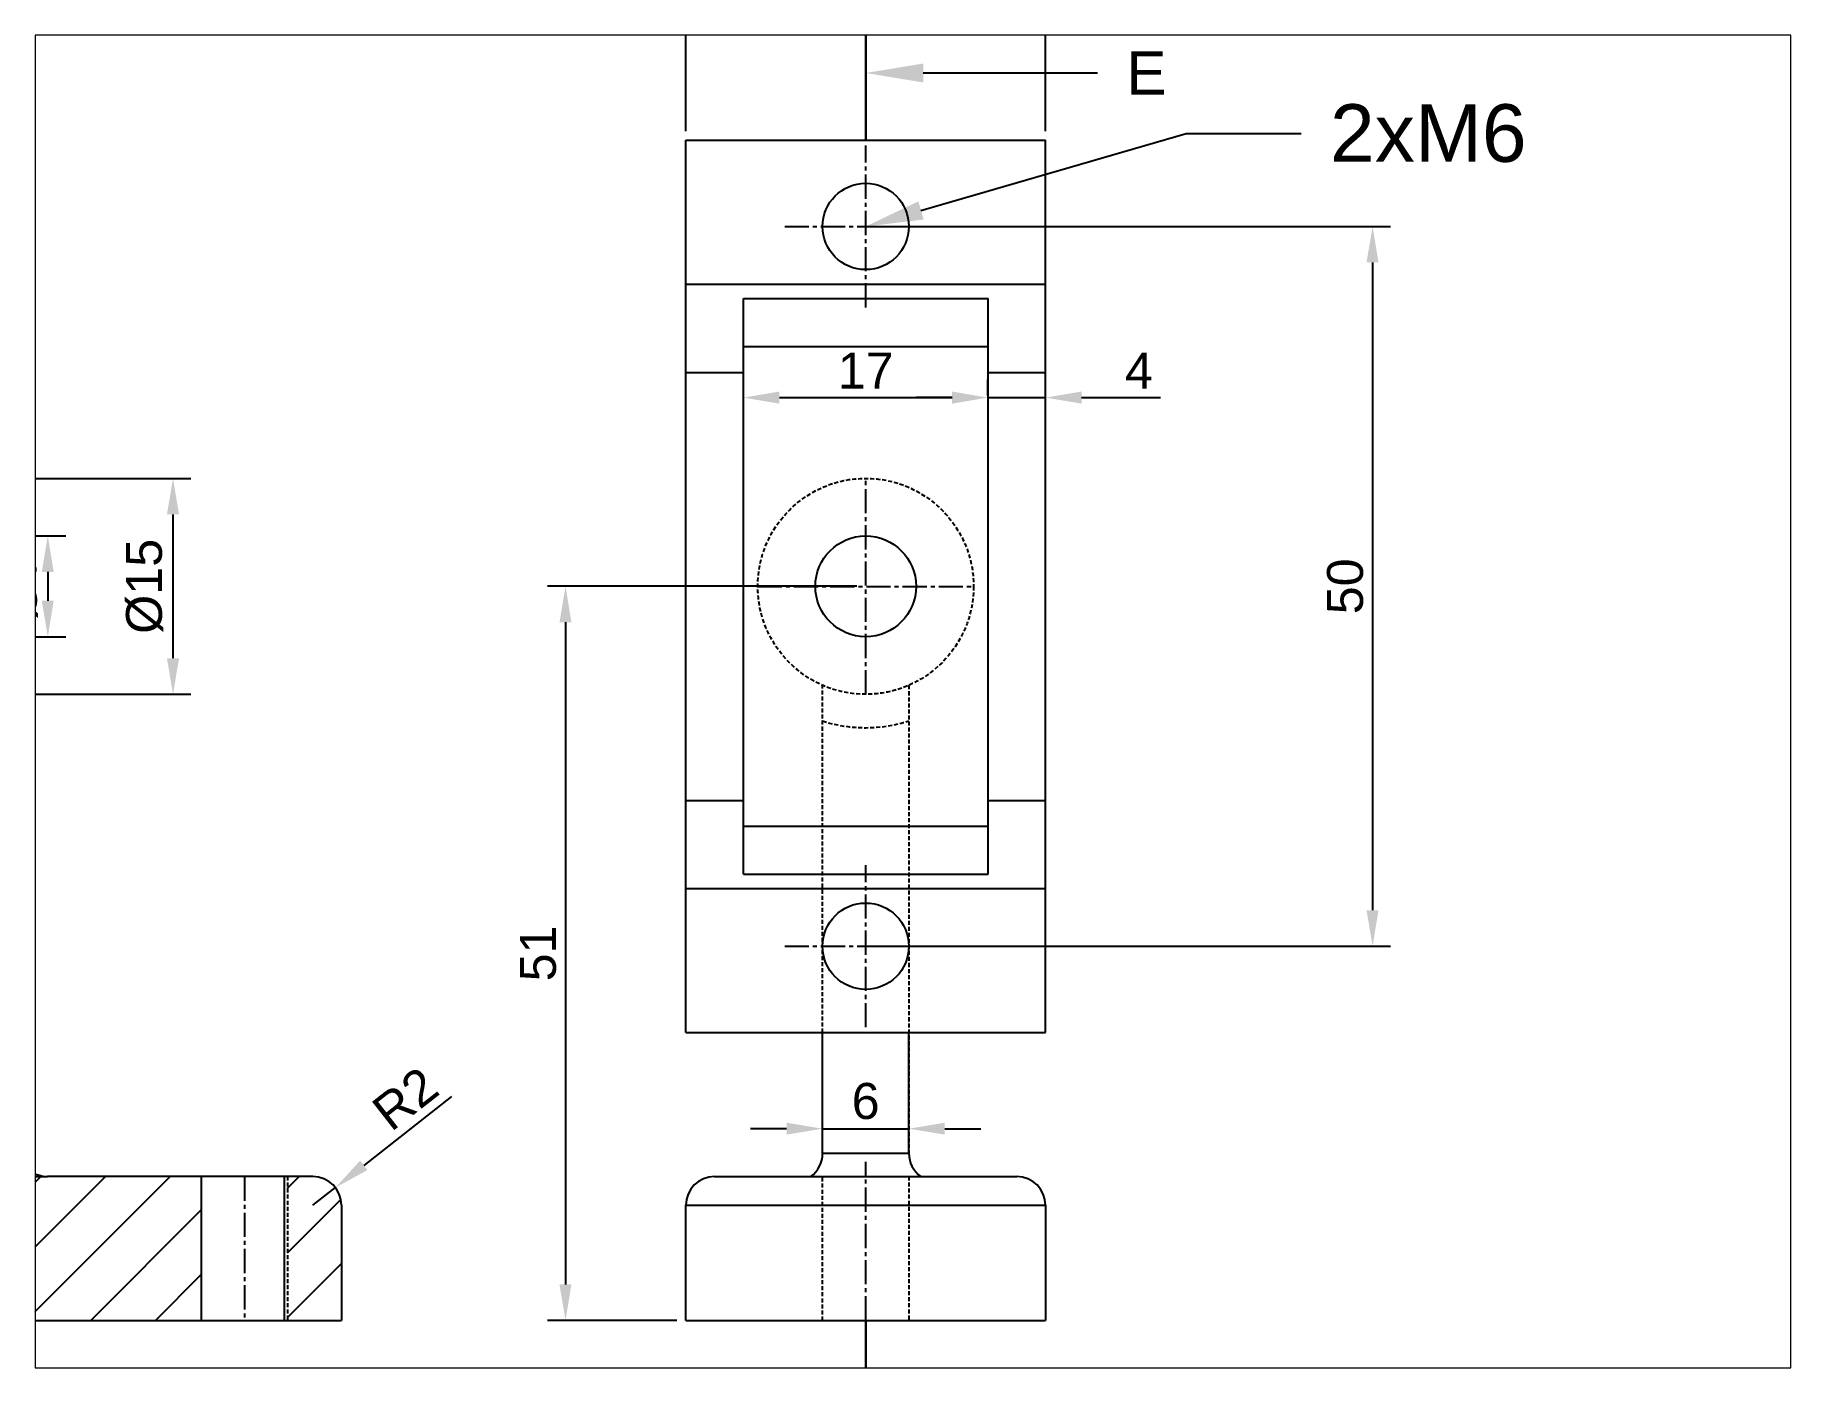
# Paper-space layout 'Layout1' of a CAD drawing. Header units: millimetres. Extents: x 26 to 231, y 20 to 176.
# The model-space entities are those that its viewports show. They can reach past a viewport. Long polylines and large blocks are cut down to what shows.
import ezdxf
from ezdxf import colors
from ezdxf.entities.mleader import LeaderData, LeaderLine
from ezdxf.math import Vec2, Vec3

# ---------------------------------------------------------------- set-up
doc = ezdxf.new("R2010")
doc.units = ezdxf.units.MM
doc.header["$LTSCALE"] = 0.25
doc.linetypes.add('CENTER2', pattern=[28.575, 19.05, -3.175, 3.175, -3.175])
doc.linetypes.add('HIDDEN2', pattern=[4.7625, 3.175, -1.5875])
doc.styles.get("Standard").update_dxf_attribs({"font": 'arial.ttf'})
doc.dimstyles.new('ISO-25', dxfattribs={"dimtxt": 2.5, "dimasz": 2.5, "dimexe": 1.25, "dimexo": 0.625, "dimtad": 1, "dimdsep": 46, "dimtxsty": 'Standard', "dimcen": 2.5, "dimclrd": 3, "dimclre": 3, "dimclrt": 3, "dimadec": 0, "dimazin": 0, "dimtfac": 1, "dimtmove": 0, "dimatfit": 3, "dimfxl": 1, "dimarcsym": 0})

# ---------------------------------------------------------------- blocks, each defined once
blk = doc.blocks.new('*D49')
at = {"color": 3, "lineweight": -2, "transparency": 16777216}
for p, q in [((2427.89, 1475), (2427.89, 1475.62)), ((2433.89, 1475), (2433.89, 1475.62)), ((2425.39, 1474.37), (2422.89, 1474.37)), ((2427.89, 1474.37), (2433.89, 1474.37)), ((2436.39, 1474.37), (2438.89, 1474.37))]:
    blk.add_line(p, q, dxfattribs=at)
at = {"color": 3, "transparency": 16777216}
for points in [[(2425.39, 1474.79), (2425.39, 1473.96), (2427.89, 1474.37)], [(2436.39, 1474.79), (2436.39, 1473.96), (2433.89, 1474.37)]]:
    blk.add_solid(points, dxfattribs=at)
at = {"layer": 'Defpoints', "color": 0, "transparency": 16777216}
for p in [(2427.89, 1474.37), (2433.89, 1474.37), (2433.89, 1474.37)]:
    blk.add_point(p, dxfattribs=at)
at = {"color": 3, "transparency": 16777216, "insert": (2430.89, 1476.28), "char_height": 2.5, "attachment_point": 5}
blk.add_mtext('6', dxfattribs=at)
blk = doc.blocks.new('*D50')
at = {"color": 3, "lineweight": -2, "transparency": 16777216}
for p, q in [((2431.52, 1537.05), (2467.37, 1537.05)), ((2466.12, 1534.55), (2466.12, 1489.55)), ((2431.52, 1487.05), (2467.37, 1487.05))]:
    blk.add_line(p, q, dxfattribs=at)
at = {"color": 3, "transparency": 16777216}
for points in [[(2465.7, 1534.55), (2466.53, 1534.55), (2466.12, 1537.05)], [(2465.7, 1489.55), (2466.53, 1489.55), (2466.12, 1487.05)]]:
    blk.add_solid(points, dxfattribs=at)
at = {"layer": 'Defpoints', "color": 0, "transparency": 16777216}
for p in [(2430.89, 1537.05), (2430.89, 1487.05), (2466.12, 1487.05)]:
    blk.add_point(p, dxfattribs=at)
at = {"color": 3, "transparency": 16777216, "insert": (2464.22, 1512.05), "char_height": 2.5, "attachment_point": 5, "rotation": 90}
blk.add_mtext('50', dxfattribs=at)
blk = doc.blocks.new('*D52')
at = {"color": 3, "lineweight": -2, "transparency": 16777216}
for p, q in [((2402.11, 1476.6), (2396.01, 1471.82)), ((2392.46, 1469.05), (2394.04, 1470.28))]:
    blk.add_line(p, q, dxfattribs=at)
at = {"color": 3, "transparency": 16777216}
blk.add_solid([(2395.75, 1472.15), (2396.26, 1471.5), (2394.04, 1470.28)], dxfattribs=at)
at = {"layer": 'Defpoints', "color": 0, "transparency": 16777216}
for p in [(2394.04, 1470.28), (2392.46, 1469.05)]:
    blk.add_point(p, dxfattribs=at)
at = {"color": 3, "transparency": 16777216, "insert": (2398.89, 1476.46), "char_height": 2.5, "attachment_point": 5, "rotation": 38.0586}
blk.add_mtext('R2', dxfattribs=at)
blk = doc.blocks.new('*D53')
at = {"color": 3, "lineweight": -2, "transparency": 16777216}
for p, q in [((2430.27, 1512.05), (2408.78, 1512.05)), ((2410.03, 1509.55), (2410.03, 1463.55)), ((2417.77, 1461.05), (2408.78, 1461.05))]:
    blk.add_line(p, q, dxfattribs=at)
at = {"color": 3, "transparency": 16777216}
for points in [[(2409.61, 1509.55), (2410.44, 1509.55), (2410.03, 1512.05)], [(2409.61, 1463.55), (2410.44, 1463.55), (2410.03, 1461.05)]]:
    blk.add_solid(points, dxfattribs=at)
at = {"layer": 'Defpoints', "color": 0, "transparency": 16777216}
for p in [(2430.89, 1512.05), (2410.03, 1461.05), (2418.39, 1461.05)]:
    blk.add_point(p, dxfattribs=at)
at = {"color": 3, "transparency": 16777216, "insert": (2408.13, 1486.55), "char_height": 2.5, "attachment_point": 5, "rotation": 90}
blk.add_mtext('51', dxfattribs=at)
blk = doc.blocks.new('*D54')
at = {"color": 3, "lineweight": -2, "transparency": 16777216}
for p, q in [((2367.09, 1515.55), (2375.3, 1515.55)), ((2374.05, 1513.05), (2374.05, 1511.05)), ((2367.09, 1508.55), (2375.3, 1508.55))]:
    blk.add_line(p, q, dxfattribs=at)
at = {"color": 3, "transparency": 16777216}
for points in [[(2373.63, 1513.05), (2374.46, 1513.05), (2374.05, 1515.55)], [(2373.63, 1511.05), (2374.46, 1511.05), (2374.05, 1508.55)]]:
    blk.add_solid(points, dxfattribs=at)
at = {"layer": 'Defpoints', "color": 0, "transparency": 16777216}
for p in [(2366.46, 1515.55), (2366.46, 1508.55), (2374.05, 1508.55)]:
    blk.add_point(p, dxfattribs=at)
at = {"color": 3, "transparency": 16777216, "insert": (2372.08, 1512.05), "char_height": 2.5, "attachment_point": 5, "rotation": 90}
blk.add_mtext('%%C7', dxfattribs=at)
blk = doc.blocks.new('*D55')
at = {"color": 3, "lineweight": -2, "transparency": 16777216}
for p, q in [((2367.09, 1519.55), (2384, 1519.55)), ((2382.75, 1517.05), (2382.75, 1507.05)), ((2367.1, 1504.55), (2384, 1504.55))]:
    blk.add_line(p, q, dxfattribs=at)
at = {"color": 3, "transparency": 16777216}
for points in [[(2382.33, 1517.05), (2383.17, 1517.05), (2382.75, 1519.55)], [(2382.33, 1507.05), (2383.17, 1507.05), (2382.75, 1504.55)]]:
    blk.add_solid(points, dxfattribs=at)
at = {"layer": 'Defpoints', "color": 0, "transparency": 16777216}
for p in [(2366.46, 1519.55), (2366.47, 1504.55), (2382.75, 1504.55)]:
    blk.add_point(p, dxfattribs=at)
at = {"color": 3, "transparency": 16777216, "insert": (2380.78, 1512.05), "char_height": 2.5, "attachment_point": 5, "rotation": 90}
blk.add_mtext('%%C15', dxfattribs=at)
blk = doc.blocks.new('*D56')
at = {"color": 3, "lineweight": -2, "transparency": 16777216}
for p, q in [((2422.39, 1525.3), (2422.39, 1526.41)), ((2439.39, 1525.3), (2439.39, 1526.41)), ((2424.89, 1525.16), (2436.89, 1525.16))]:
    blk.add_line(p, q, dxfattribs=at)
at = {"color": 3, "transparency": 16777216}
for points in [[(2424.89, 1525.58), (2424.89, 1524.74), (2422.39, 1525.16)], [(2436.89, 1525.58), (2436.89, 1524.74), (2439.39, 1525.16)]]:
    blk.add_solid(points, dxfattribs=at)
at = {"layer": 'Defpoints', "color": 0, "transparency": 16777216}
for p in [(2422.39, 1524.68), (2439.39, 1525.16), (2439.39, 1524.68)]:
    blk.add_point(p, dxfattribs=at)
at = {"color": 3, "transparency": 16777216, "insert": (2430.89, 1527.04), "char_height": 2.5, "attachment_point": 5}
blk.add_mtext('17', dxfattribs=at)
blk = doc.blocks.new('*D58')
at = {"color": 3, "lineweight": -2, "transparency": 16777216}
for p, q in [((2439.39, 1525.79), (2439.39, 1526.41)), ((2443.39, 1525.79), (2443.39, 1526.41)), ((2436.89, 1525.16), (2434.39, 1525.16)), ((2439.39, 1525.16), (2443.39, 1525.16)), ((2445.89, 1525.16), (2451.37, 1525.16))]:
    blk.add_line(p, q, dxfattribs=at)
at = {"color": 3, "transparency": 16777216}
for points in [[(2436.89, 1525.58), (2436.89, 1524.74), (2439.39, 1525.16)], [(2445.89, 1525.58), (2445.89, 1524.74), (2443.39, 1525.16)]]:
    blk.add_solid(points, dxfattribs=at)
at = {"layer": 'Defpoints', "color": 0, "transparency": 16777216}
for p in [(2439.39, 1525.16), (2443.39, 1525.16), (2443.39, 1525.16)]:
    blk.add_point(p, dxfattribs=at)
at = {"color": 3, "transparency": 16777216, "insert": (2449.88, 1527.04), "char_height": 2.5, "attachment_point": 5}
blk.add_mtext('4', dxfattribs=at)
blk = doc.blocks.new('*D59')
at = {"color": 3, "lineweight": -2, "transparency": 16777216}
for p, q in [((2418.39, 1543.67), (2418.39, 1560.02)), ((2443.39, 1543.67), (2443.39, 1560.02)), ((2420.89, 1558.77), (2440.89, 1558.77))]:
    blk.add_line(p, q, dxfattribs=at)
at = {"color": 3, "transparency": 16777216}
for points in [[(2420.89, 1559.19), (2420.89, 1558.36), (2418.39, 1558.77)], [(2440.89, 1559.19), (2440.89, 1558.36), (2443.39, 1558.77)]]:
    blk.add_solid(points, dxfattribs=at)
at = {"layer": 'Defpoints', "color": 0, "transparency": 16777216}
for p in [(2443.39, 1558.77), (2418.39, 1543.05), (2443.39, 1543.05)]:
    blk.add_point(p, dxfattribs=at)
at = {"color": 3, "transparency": 16777216, "insert": (2430.89, 1560.67), "char_height": 2.5, "attachment_point": 5}
blk.add_mtext('25', dxfattribs=at)

msp = doc.modelspace()

# ---------------------------------------------------------------- hatches: boundary and pattern name
h = msp.add_hatch()
h.set_pattern_fill('ANSI31', color=3)
h.paths.add_polyline_path([(2308.215, 1471.049), (2306.465, 1471.049, 0.4142136), (2304.465, 1469.049), (2304.465, 1461.049), (2308.215, 1461.049)])
h.paths.add_polyline_path([(2384.715, 1471.049), (2371.76, 1471.049), (2323.643, 1471.049), (2314.215, 1471.049), (2314.215, 1461.049), (2384.715, 1461.049)])
h.paths.add_polyline_path([(2394.465, 1469.049, 0.4142136), (2392.465, 1471.049), (2390.715, 1471.049), (2390.715, 1461.049), (2394.465, 1461.049)])

# ---------------------------------------------------------------- linework, layer by layer
at = {"color": 6, "lineweight": 30}
for p, q in [((2430.892, 1543.049), (2430.892, 1552.376)), ((2430.892, 1461.049), (2430.892, 1449.598))]:
    msp.add_line(p, q, dxfattribs=at)
for p, q in [((2418.392, 1543.049), (2443.392, 1543.049)), ((2418.392, 1481.049), (2418.392, 1543.049)), ((2443.392, 1481.049), (2443.392, 1543.049)), ((2418.392, 1533.049), (2443.392, 1533.049)), ((2422.392, 1532.049), (2439.392, 1532.049)), ((2422.392, 1492.049), (2422.392, 1532.049)), ((2439.392, 1492.049), (2439.392, 1532.049)), ((2422.392, 1528.716), (2439.392, 1528.716)), ((2418.392, 1526.915), (2422.392, 1526.915)), ((2439.392, 1526.915), (2443.392, 1526.915)), ((2418.392, 1497.183), (2422.392, 1497.183)), ((2439.392, 1497.183), (2443.392, 1497.183)), ((2422.392, 1495.382), (2439.392, 1495.382)), ((2422.392, 1492.049), (2439.392, 1492.049)), ((2418.392, 1491.049), (2443.392, 1491.049)), ((2418.392, 1481.049), (2443.392, 1481.049)), ((2427.892, 1472.665), (2427.892, 1481.049)), ((2433.892, 1472.665), (2433.892, 1481.049)), ((2427.892, 1472.665), (2433.892, 1472.665)), ((2323.643, 1471.049), (2374.035, 1471.049)), ((2392.465, 1471.049), (2374.035, 1471.049)), ((2420.392, 1471.049), (2441.392, 1471.049)), ((2394.465, 1469.049), (2394.465, 1461.049)), ((2418.392, 1461.049), (2418.392, 1469.049)), ((2418.392, 1469.049), (2443.392, 1469.049)), ((2443.392, 1469.049), (2443.392, 1461.049)), ((2304.465, 1461.049), (2394.465, 1461.049)), ((2418.392, 1461.049), (2443.392, 1461.049))]:
    msp.add_line(p, q)
at = {"linetype": 'CENTER2'}
for p, q in [((2430.892, 1531.424), (2430.892, 1542.674)), ((2425.267, 1537.049), (2436.517, 1537.049)), ((2430.892, 1504.549), (2430.892, 1519.549)), ((2423.392, 1512.049), (2438.392, 1512.049)), ((2430.892, 1481.424), (2430.892, 1492.674)), ((2425.267, 1487.049), (2436.517, 1487.049)), ((2430.892, 1461.049), (2430.892, 1472.061)), ((2387.715, 1471.049), (2387.715, 1461.049))]:
    msp.add_line(p, q, dxfattribs=at)
at = {"linetype": 'HIDDEN2'}
for p, q in [((2427.892, 1472.665), (2427.892, 1505.175)), ((2433.892, 1505.175), (2433.892, 1472.665)), ((2390.715, 1471.049), (2390.715, 1461.049)), ((2427.892, 1461.049), (2427.892, 1471.049)), ((2433.892, 1471.049), (2433.892, 1461.049))]:
    msp.add_line(p, q, dxfattribs=at)
at = {"linetype": 'Continuous'}
for p, q in [((2384.715, 1471.049), (2384.715, 1461.049)), ((2390.465, 1471.049), (2390.465, 1461.049))]:
    msp.add_line(p, q, dxfattribs=at)
for centre, radius in [((2430.892, 1537.049), 3), ((2430.892, 1512.049), 3.5), ((2430.892, 1487.049), 3)]:
    msp.add_circle(centre, radius)
at = {"linetype": 'HIDDEN2'}
msp.add_circle((2430.892, 1512.049), 7.5, dxfattribs=at)
msp.add_arc((2430.892, 1512.049), 9.821, 252.21425, 287.78575, dxfattribs=at)
for centre, start, end in [((2374.035, 1473.049), 193.73388, 270), ((2425.892, 1472.665), 306.09537, 0), ((2435.892, 1472.665), 180, 233.90463), ((2392.465, 1469.049), 0, 90), ((2420.392, 1469.049), 90, 180), ((2441.392, 1469.049), 0, 90)]:
    msp.add_arc(centre, 2, start, end)

# ---------------------------------------------------------------- dimensions: what is measured, and where the dimension line sits
for base, p1, p2, picture, middle in [((2443.392, 1558.773), (2418.392, 1543.049), (2443.392, 1543.049), '*D59', (2430.892, 1560.674)), ((2439.392, 1525.162), (2422.392, 1524.675), (2439.392, 1524.675), '*D56', (2430.892, 1527.042))]:
    dim = msp.add_linear_dim(base=base, p1=p1, p2=p2, dimstyle='ISO-25')
    dim.commit()
    dim.dimension.update_dxf_attribs({"geometry": picture, "text_midpoint": middle})
for base, p1, p2, angle, picture, middle in [((2466.117, 1487.049), (2430.892, 1537.049), (2430.892, 1487.049), 90, '*D50', (2464.216, 1512.049)), ((2410.027, 1461.049), (2430.892, 1512.049), (2418.392, 1461.049), 90, '*D53', (2408.125, 1486.549)), ((2433.892, 1474.374), (2427.892, 1474.374), (2433.892, 1474.374), 180, '*D49', (2430.892, 1476.275))]:
    dim = msp.add_linear_dim(base=base, p1=p1, p2=p2, angle=angle, dimstyle='ISO-25')
    dim.commit()
    dim.dimension.update_dxf_attribs({"geometry": picture, "text_midpoint": middle})
dim = msp.add_linear_dim(base=(2443.392, 1525.162), p1=(2439.392, 1525.162), p2=(2443.392, 1525.162), dimstyle='ISO-25')
dim.commit()
dim.dimension.update_dxf_attribs({"geometry": '*D58', "text_midpoint": (2449.881, 1525.162), "dimtype": 160})
for base, p1, p2, text, picture, middle in [((2382.749, 1504.55), (2366.465, 1519.549), (2366.473, 1504.55), '%%C<>', '*D55', (2380.777, 1512.05)), ((2374.048, 1508.549), (2366.465, 1515.549), (2366.465, 1508.549), '%%C7', '*D54', (2372.076, 1512.049))]:
    dim = msp.add_linear_dim(base=base, p1=p1, p2=p2, angle=90, text=text, dimstyle='ISO-25')
    dim.commit()
    dim.dimension.update_dxf_attribs({"geometry": picture, "text_midpoint": middle})
dim = msp.add_radius_dim(center=(2392.465, 1469.049), mpoint=(2394.04, 1470.282), dimstyle='ISO-25')
dim.commit()
dim.dimension.update_dxf_attribs({"geometry": '*D52', "text_midpoint": (2398.887, 1476.465)})

# ---------------------------------------------------------------- leaders
at = {"color": 6}
ml = msp.add_multileader_mtext('Standard', dxfattribs=at)
ml.set_content('E', color=6)
ml.set_leader_properties()
ml.build(insert=Vec2(0, 0))
ctx = ml.context
ctx.base_point, ctx.char_height, ctx.plane_origin = Vec3(2447.004, 1547.712), 3, Vec3(2430.892, 1547.712)
notes = []
notes.append((ctx, [(0, (1, 1, 0), (2439.004, 1547.712), (1, 0), 8, [(0, [(2430.892, 1547.712)], 0, [])])]))
ctx.mtext.insert, ctx.mtext.flow_direction = Vec3(2449.004, 1549.212), 5
at = {"color": 3}
ml = msp.add_multileader_mtext('Standard', dxfattribs=at)
ml.set_content('{\\C3;2xM6}', color=3)
ml.set_leader_properties()
ml.build(insert=Vec2(0, 0))
ctx = ml.context
ctx.base_point, ctx.plane_origin = Vec3(2461.161, 1543.506), Vec3(2430.892, 1537.049)
notes.append((ctx, [(0, (1, 1, 0), (2453.161, 1543.506), (1, 0), 8, [(0, [(2430.892, 1537.049)], 0, [])])]))
ctx.mtext.insert, ctx.mtext.flow_direction = Vec3(2463.161, 1545.54), 5
for ctx, leaders in notes:
    for number, flags, end, landing, length, lines in leaders:
        leader = LeaderData()
        leader.index, (leader.has_last_leader_line, leader.has_dogleg_vector, leader.attachment_direction) = number, flags
        leader.last_leader_point, leader.dogleg_vector, leader.dogleg_length = Vec3(end), Vec3(landing), length
        for number, points, colour, breaks in lines:
            line = LeaderLine()
            line.index, line.vertices, line.color, line.breaks = number, Vec3.list(points), colors.encode_raw_color(colour), breaks
            leader.lines.append(line)
        ctx.leaders.append(leader)

psp = doc.layouts.get("Layout1")

# ---------------------------------------------------------------- viewports
at = {"layer": '0'}
psp.add_viewport(center=(128.5, 97.5), size=(205.6, 156), view_center_point=(2434.179, 1504.049), view_height=92.58597, dxfattribs=at)

doc.saveas('drawing.dxf')
